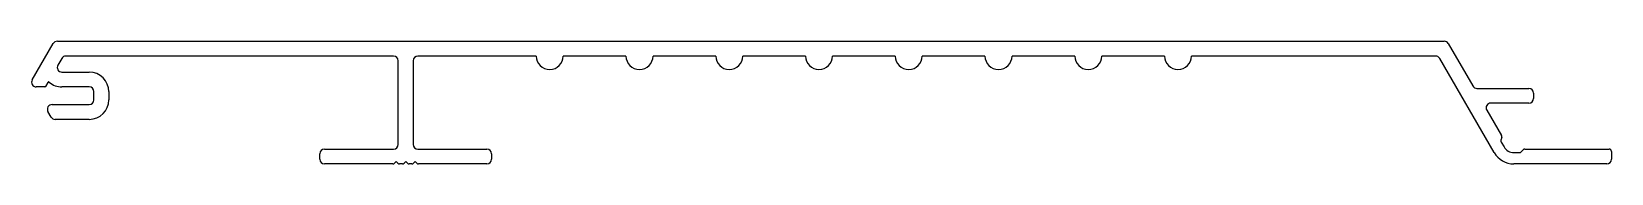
# Model space of a CAD drawing. Extents: x -56 to 112, y 13 to 26.
import ezdxf

# ---------------------------------------------------------------- set-up
doc = ezdxf.new("R2010")
doc.units = 0
doc.layers.get('0').update_dxf_attribs({"linetype": 'CONTINUOUS'})

msp = doc.modelspace()

# ---------------------------------------------------------------- linework, layer by layer
for p, q in [((-55.48, 22.15), (-53.26, 26)), ((-52.82, 26.25), (-6.79, 26.25)), ((-6.79, 26.25), (93.97, 26.25)), ((94.41, 26), (97.01, 21.5)), ((-52.35, 24.43), (-52.76, 23.72)), ((-27.83, 24.68), (-51.92, 24.68)), ((-17.23, 24.68), (-27.83, 24.68)), ((-16.73, 15.31), (-16.73, 24.18)), ((-15.16, 24.18), (-15.16, 15.31)), ((-2.13, 24.68), (-14.66, 24.68)), ((2.44, 24.68), (0.73, 24.68)), ((7.37, 24.68), (2.44, 24.68)), ((16.87, 24.68), (10.23, 24.68)), ((26.37, 24.68), (19.73, 24.68)), ((35.87, 24.68), (29.23, 24.68)), ((45.37, 24.68), (38.73, 24.68)), ((54.87, 24.68), (48.23, 24.68)), ((64.37, 24.68), (57.73, 24.68)), ((93.07, 24.68), (67.23, 24.68)), ((99.27, 14.44), (93.5, 24.43)), ((-53.83, 21.88), (-54.07, 21.45)), ((-52.33, 22.97), (-49.45, 22.97)), ((-54.16, 21.4), (-55.05, 21.4)), ((-49.45, 21.4), (-52.33, 21.4)), ((-48.95, 20.03), (-48.95, 20.9)), ((-47.38, 20.9), (-47.38, 20.03)), ((97.44, 21.25), (102.94, 21.25)), ((103.44, 20.75), (103.44, 20.18)), ((-53.48, 18.21), (-53.81, 18.78)), ((-53.38, 19.53), (-49.45, 19.53)), ((98.49, 18.93), (100.04, 16.24)), ((102.94, 19.68), (98.92, 19.68)), ((-49.45, 17.96), (-53.05, 17.96)), ((100.07, 16.05), (99.99, 15.74)), ((100.01, 15.55), (100.31, 15.04)), ((-25.05, 13.74), (-25.05, 14.31)), ((-24.55, 14.81), (-17.23, 14.81)), ((-16.95, 13.49), (-17.12, 13.32)), ((-16.77, 13.32), (-16.95, 13.49)), ((-15.95, 13.49), (-16.12, 13.32)), ((-15.77, 13.32), (-15.95, 13.49)), ((-14.95, 13.49), (-15.12, 13.32)), ((-14.77, 13.32), (-14.95, 13.49)), ((-14.66, 14.81), (-7.35, 14.81)), ((-6.85, 14.31), (-6.85, 13.74)), ((101.35, 14.44), (101.94, 14.44)), ((102.12, 14.52), (102.34, 14.74)), ((102.52, 14.81), (111.43, 14.81)), ((111.68, 14.56), (111.68, 13.74)), ((-17.3, 13.24), (-24.55, 13.24)), ((-16.3, 13.24), (-16.59, 13.24)), ((-15.3, 13.24), (-15.59, 13.24)), ((-7.35, 13.24), (-14.59, 13.24)), ((111.18, 13.24), (101.35, 13.24))]:
    msp.add_line(p, q)
for centre, radius, start, end in [((-52.82, 25.75), 0.5, 90, 150), ((93.97, 25.75), 0.5, 30, 90), ((-52.33, 23.47), 0.5, 150, 270), ((-51.92, 24.18), 0.5, 90, 150), ((-17.23, 24.18), 0.5, 0, 90), ((-14.66, 24.18), 0.5, 90, 180), ((-0.7, 24.68), 1.43, 180, 0), ((8.8, 24.68), 1.43, 180, 0), ((18.3, 24.68), 1.43, 180, 0), ((27.8, 24.68), 1.43, 180, 0), ((37.3, 24.68), 1.43, 180, 0), ((46.8, 24.68), 1.43, 180, 0), ((56.3, 24.68), 1.43, 180, 0), ((65.8, 24.68), 1.43, 180, 0), ((93.07, 24.18), 0.5, 30, 90), ((-55.05, 21.9), 0.5, 150, 270), ((-53.74, 21.83), 0.1, 49.3778, 150), ((-52.33, 23.47), 2.07, 229.3778, 270), ((-49.45, 20.9), 2.07, 360, 90), ((-54.16, 21.5), 0.1, 270, 330), ((-49.45, 20.9), 0.5, 0, 90), ((97.44, 21.75), 0.5, 210, 270), ((102.94, 20.75), 0.5, 0, 90), ((102.94, 20.18), 0.5, 270, 0), ((-53.38, 19.03), 0.5, 90, 210), ((-49.45, 20.03), 2.07, 270, 360), ((-49.45, 20.03), 0.5, 270, 0), ((98.92, 19.18), 0.5, 90, 210), ((-53.05, 18.46), 0.5, 210, 270), ((-17.23, 15.31), 0.5, 270, 0), ((-14.66, 15.31), 0.5, 180, 270), ((100.23, 15.68), 0.254, 165, 210), ((99.82, 16.12), 0.253, 345, 30), ((-24.55, 14.31), 0.5, 90, 180), ((-24.55, 13.74), 0.5, 180, 270), ((-7.35, 14.31), 0.5, 0, 90), ((-7.35, 13.74), 0.5, 270, 0), ((101.35, 15.64), 2.4, 210, 270), ((101.35, 15.64), 1.2, 210, 270), ((101.94, 14.69), 0.254, 270, 315), ((102.52, 14.56), 0.253, 90, 135), ((111.18, 13.74), 0.5, 270, 0), ((111.43, 14.56), 0.25, 360, 90), ((-17.3, 13.49), 0.25, 270, 315), ((-16.59, 13.49), 0.25, 225, 270), ((-16.3, 13.49), 0.25, 270, 315), ((-15.59, 13.49), 0.25, 225, 270), ((-15.3, 13.49), 0.25, 270, 315), ((-14.59, 13.49), 0.25, 225, 270)]:
    msp.add_arc(centre, radius, start, end)

doc.saveas('drawing.dxf')
